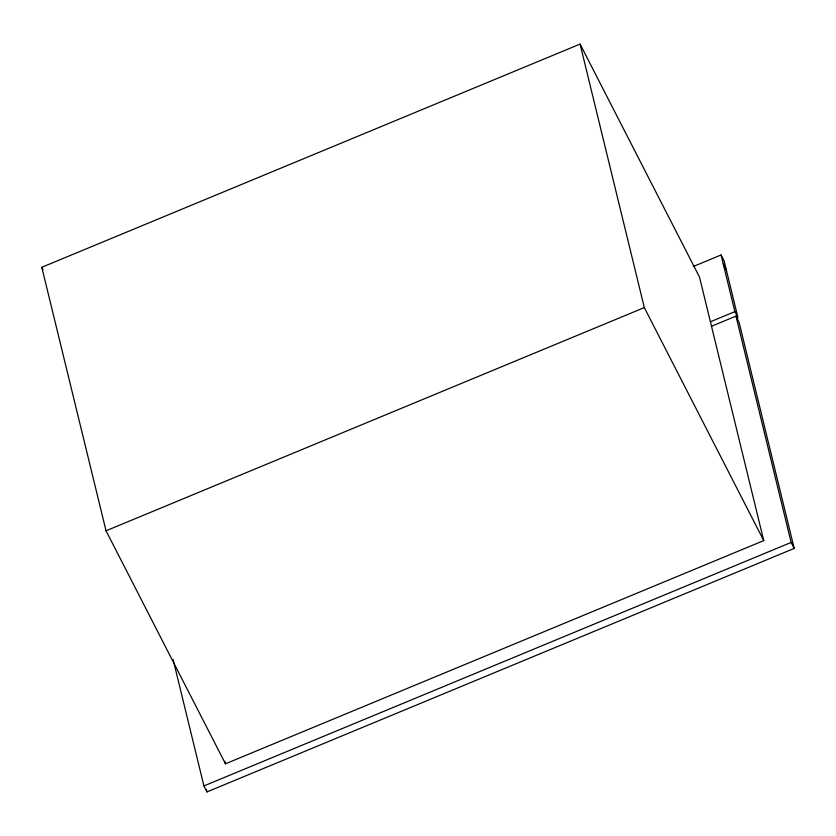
<?xml version="1.0" encoding="UTF-8"?>
<svg xmlns="http://www.w3.org/2000/svg" width="836" height="836" viewBox="0 0 836 836"><rect width="100%" height="100%" fill="white"/><g stroke="black" fill="none" stroke-linecap="round" stroke-linejoin="round"><path stroke-width="1.25" d="M41.8 267.29L580.079 44.089L699.513 277.103L763.749 540.61L225.469 763.811L106.036 530.797L41.8 267.29L42.991 269.61M693.326 266.485L721.06 254.98L724.122 260.957L737.937 317.607L734.875 311.64L721.06 254.98M106.036 530.797L644.316 307.596L580.079 44.089M710.401 321.776L734.875 311.64M711.499 326.27L735.973 316.123L739.034 322.1L794.2 548.416L206.983 791.911L203.921 785.934L173.104 659.5M203.921 785.934L791.138 542.439L735.973 316.123M723.255 263.967L726.317 269.944M791.138 542.439L794.2 548.416M644.316 307.596L763.749 540.61M224.853 761.272L225.469 763.811M206.367 789.383L206.983 791.911"/></g></svg>
